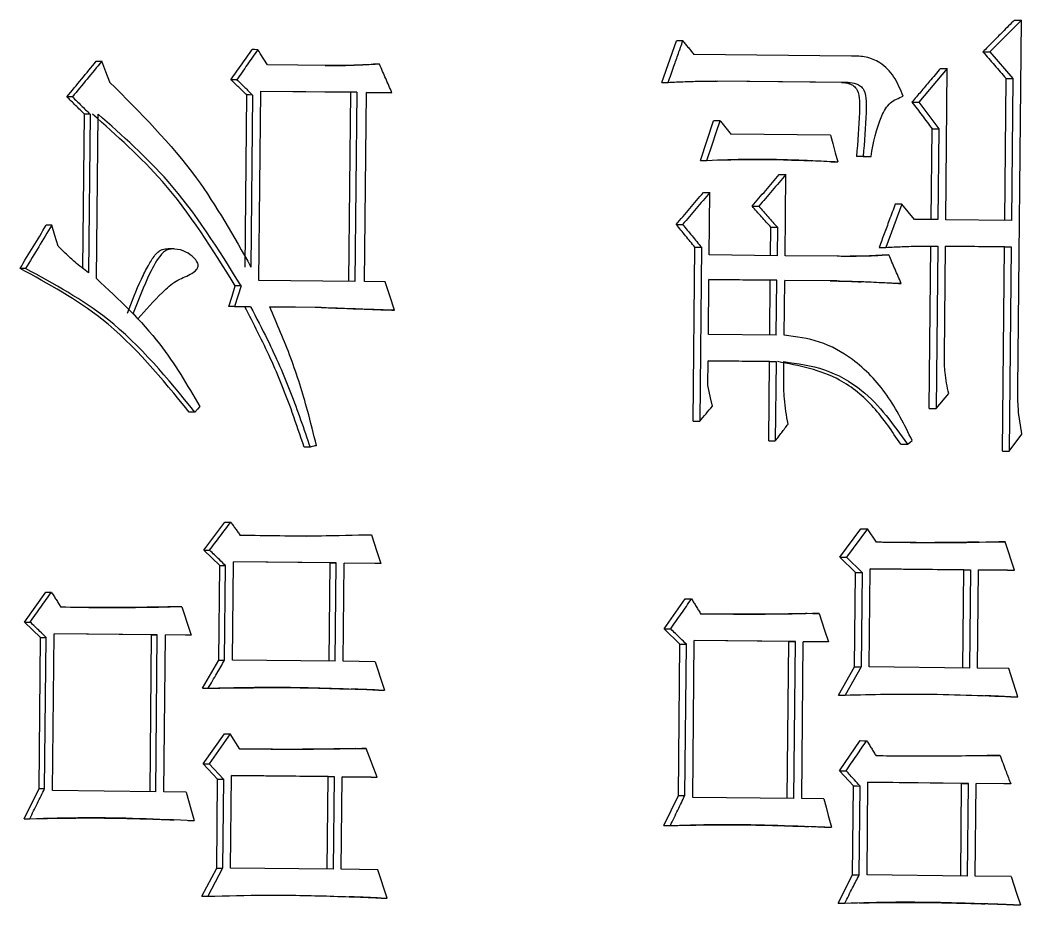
# Model space of a CAD drawing. Header units: millimetres. Extents: x 2454 to 4226, y 715 to 1968.
# Drawn here: x 3229.68 to 3234.84, y 890.5 to 895.06 of the extents above; entities that cross this region are included whole.
import ezdxf

# ---------------------------------------------------------------- set-up
doc = ezdxf.new("R2010")
doc.units = ezdxf.units.MM

msp = doc.modelspace()

# ---------------------------------------------------------------- linework, layer by layer
at = {"color": 7, "linetype": 'Continuous', "lineweight": 25}
for p, q in [((3234.8353, 895.0579), (3234.6727, 894.8942)), ((3234.8165, 893.1596), (3234.8353, 895.0579)), ((3232.9851, 894.7369), (3233.0604, 894.9503)), ((3233.9616, 894.8726), (3233.1497, 894.8814)), ((3234.6727, 894.8942), (3234.7921, 894.7566)), ((3231.2687, 894.8236), (3230.9554, 894.827)), ((3231.5322, 894.8306), (3231.5013, 894.8307)), ((3234.4541, 894.8089), (3234.307, 894.6352)), ((3234.4464, 894.0301), (3234.4541, 894.8089)), ((3233.9099, 894.7367), (3233.2597, 894.7437)), ((3233.9441, 894.7365), (3233.2704, 894.7438)), ((3233.9099, 894.7367), (3233.9441, 894.7365)), ((3234.7495, 894.0266), (3234.7567, 894.7567)), ((3234.7921, 894.7566), (3234.7849, 894.0264)), ((3230.8409, 893.7862), (3230.8496, 894.6721)), ((3230.8796, 894.672), (3230.8708, 893.7861)), ((3230.9114, 893.7175), (3230.921, 894.6911)), ((3230.921, 894.6911), (3231.4155, 894.6858)), ((3231.3849, 894.6859), (3230.921, 894.6908)), ((3231.3752, 893.7124), (3231.3849, 894.6859)), ((3231.4155, 894.6858), (3231.4059, 893.7123)), ((3231.4553, 893.7117), (3231.4649, 894.6852)), ((3231.4649, 894.6852), (3231.5965, 894.6838)), ((3231.5656, 894.684), (3231.4649, 894.685)), ((3234.307, 894.6352), (3234.4107, 894.4978)), ((3230.0061, 893.7791), (3230.0139, 894.5739)), ((3230.0427, 894.5738), (3230.0346, 893.7561)), ((3230.0758, 893.7264), (3230.0842, 894.5733)), ((3233.1844, 894.3356), (3233.2514, 894.5393)), ((3233.8523, 894.4649), (3233.3409, 894.4704)), ((3234.3712, 894.0309), (3234.3758, 894.498)), ((3234.4107, 894.4978), (3234.406, 894.0305)), ((3234.0213, 894.356), (3233.987, 894.3561)), ((3234.0274, 894.3557), (3233.987, 894.3561)), ((3234.0213, 894.356), (3234.0617, 894.3555)), ((3234.0274, 894.3557), (3234.0617, 894.3555)), ((3233.1844, 894.3356), (3233.2176, 894.3354)), ((3233.8573, 894.3283), (3233.7534, 894.3334)), ((3233.8573, 894.3283), (3233.8914, 894.3282)), ((3233.6191, 893.8443), (3233.6232, 894.2629)), ((3233.199, 894.1699), (3233.2322, 894.1698)), ((3233.229, 893.8485), (3233.2322, 894.1698)), ((3234.221, 894.1104), (3234.138, 893.8874)), ((3234.2849, 894.0318), (3234.221, 894.1104)), ((3234.406, 894.0305), (3234.2849, 894.0318)), ((3234.7849, 894.0264), (3234.4464, 894.0301)), ((3233.5448, 893.8449), (3233.5462, 893.9909)), ((3233.5799, 893.9908), (3233.5785, 893.8447)), ((3234.3615, 893.0572), (3234.3698, 893.8944)), ((3234.4047, 893.8942), (3234.3964, 893.057)), ((3234.4394, 893.3292), (3234.445, 893.8938)), ((3234.445, 893.8938), (3234.7835, 893.8901)), ((3234.7482, 893.8903), (3234.445, 893.8936)), ((3230.475, 893.8792), (3230.4452, 893.8793)), ((3233.1467, 892.9924), (3233.1556, 893.888)), ((3233.1887, 893.8879), (3233.1799, 892.9922)), ((3233.5785, 893.8447), (3233.229, 893.8485)), ((3233.8866, 893.8414), (3233.6191, 893.8443)), ((3234.7377, 892.8389), (3234.7482, 893.8903)), ((3234.7482, 893.8903), (3234.7835, 893.8901)), ((3234.7835, 893.8901), (3234.7731, 892.8387)), ((3229.711, 893.7789), (3229.6827, 893.779)), ((3230.8203, 893.6892), (3230.7904, 893.6893)), ((3231.4059, 893.7123), (3230.9114, 893.7175)), ((3231.5622, 893.7106), (3231.4553, 893.7117)), ((3233.225, 893.4396), (3233.2278, 893.7219)), ((3233.2278, 893.7219), (3233.5772, 893.7182)), ((3233.5435, 893.7183), (3233.2278, 893.7217)), ((3233.5407, 893.436), (3233.5435, 893.7183)), ((3233.5772, 893.7182), (3233.5435, 893.7183)), ((3233.5744, 893.4359), (3233.5772, 893.7182)), ((3233.615, 893.4354), (3233.6178, 893.7177)), ((3233.8854, 893.7149), (3233.6178, 893.7177)), ((3233.8512, 893.715), (3233.6178, 893.7175)), ((3233.8512, 893.715), (3233.8854, 893.7149)), ((3233.896, 893.7138), (3233.8512, 893.715)), ((3230.7862, 893.5826), (3230.7564, 893.5827)), ((3230.8388, 893.5818), (3230.7564, 893.5827)), ((3230.7862, 893.5826), (3230.8688, 893.5817)), ((3231.2316, 893.5778), (3230.9678, 893.5806)), ((3231.2012, 893.5779), (3230.9679, 893.5804)), ((3231.2316, 893.5778), (3231.2012, 893.5779)), ((3233.5744, 893.4359), (3233.225, 893.4396)), ((3233.2224, 893.1768), (3233.2236, 893.3033)), ((3233.2236, 893.3033), (3233.5731, 893.2996)), ((3233.5394, 893.2997), (3233.2236, 893.3031)), ((3233.5353, 892.8908), (3233.5394, 893.2997)), ((3233.5394, 893.2997), (3233.5731, 893.2996)), ((3233.5731, 893.2996), (3233.569, 892.8907)), ((3233.6128, 893.2115), (3233.6137, 893.2991)), ((3234.3964, 893.057), (3234.4617, 893.1342)), ((3230.5824, 893.0395), (3230.5529, 893.0396)), ((3234.3615, 893.0572), (3234.3964, 893.057)), ((3233.1467, 892.9924), (3233.1799, 892.9922)), ((3234.7731, 892.8387), (3234.8384, 892.9257)), ((3233.5353, 892.8908), (3233.569, 892.8907)), ((3234.2145, 892.8738), (3234.2492, 892.8736)), ((3234.7377, 892.8389), (3234.7731, 892.8387)), ((3230.6284, 892.3281), (3230.7371, 892.473)), ((3231.159, 892.4013), (3231.4609, 892.4068)), ((3231.4609, 892.4068), (3231.4917, 892.4067)), ((3233.9019, 892.293), (3234.0084, 892.4379)), ((3234.0427, 892.4377), (3233.9361, 892.2928)), ((3234.0906, 892.3691), (3234.0427, 892.4377)), ((3234.591, 892.3693), (3234.717, 892.3718)), ((3234.7992, 892.2251), (3234.7524, 892.3716)), ((3230.7102, 892.2493), (3230.6284, 892.3281)), ((3230.7054, 891.7626), (3230.7102, 892.2493)), ((3230.7351, 891.7625), (3230.7399, 892.2492)), ((3230.7764, 891.762), (3230.7814, 892.2683)), ((3231.3092, 892.2626), (3230.7814, 892.2683)), ((3231.2786, 892.2627), (3230.7814, 892.268)), ((3231.2736, 891.7565), (3231.2786, 892.2627)), ((3231.2786, 892.2627), (3231.3092, 892.2626)), ((3231.3042, 891.7564), (3231.3092, 892.2626)), ((3231.3454, 891.756), (3231.3504, 892.2622)), ((3231.5396, 892.2602), (3231.3504, 892.2622)), ((3231.5087, 892.2603), (3231.3504, 892.262)), ((3231.5396, 892.2602), (3231.5087, 892.2603)), ((3233.9819, 892.2142), (3233.9019, 892.293)), ((3233.9361, 892.2928), (3234.0162, 892.2141)), ((3233.9771, 891.7275), (3233.9819, 892.2142)), ((3234.0162, 892.2141), (3234.0114, 891.7273)), ((3234.0519, 891.7269), (3234.0569, 892.2331)), ((3234.0569, 892.2331), (3234.5737, 892.2275)), ((3234.5386, 892.2277), (3234.0569, 892.2329)), ((3234.5336, 891.7215), (3234.5386, 892.2277)), ((3234.5386, 892.2277), (3234.5737, 892.2275)), ((3234.5737, 892.2275), (3234.5687, 891.7213)), ((3234.609, 891.7209), (3234.614, 892.2271)), ((3234.614, 892.2271), (3234.7992, 892.2251)), ((3234.7638, 892.2253), (3234.614, 892.2269)), ((3234.7638, 892.2253), (3234.7992, 892.2251)), ((3229.7062, 891.9582), (3229.8155, 892.1128)), ((3230.4852, 892.0375), (3230.5146, 892.0374)), ((3232.9979, 891.923), (3233.1051, 892.0776)), ((3233.7614, 892.0024), (3233.7955, 892.0023)), ((3229.7883, 891.8794), (3229.7062, 891.9582)), ((3229.8505, 891.0904), (3229.8585, 891.8984)), ((3230.3891, 891.8927), (3229.8585, 891.8984)), ((3230.3598, 891.8928), (3229.8585, 891.8982)), ((3230.3518, 891.0848), (3230.3598, 891.8928)), ((3230.3598, 891.8928), (3230.3891, 891.8927)), ((3230.3811, 891.0847), (3230.3891, 891.8927)), ((3230.4224, 891.0843), (3230.4304, 891.8923)), ((3230.5628, 891.8909), (3230.4304, 891.8923)), ((3230.5333, 891.891), (3230.4304, 891.8921)), ((3230.5628, 891.8909), (3230.5333, 891.891)), ((3233.0784, 891.8443), (3232.9979, 891.923)), ((3229.7806, 891.1006), (3229.7883, 891.8794)), ((3229.8091, 891.1005), (3229.8168, 891.8793)), ((3233.0707, 891.0655), (3233.0784, 891.8443)), ((3233.1038, 891.0653), (3233.1115, 891.8441)), ((3233.1444, 891.0551), (3233.1524, 891.8632)), ((3233.6724, 891.8576), (3233.1524, 891.8632)), ((3233.6386, 891.8577), (3233.1524, 891.8629)), ((3233.6305, 891.0497), (3233.6386, 891.8577)), ((3233.6386, 891.8577), (3233.6724, 891.8576)), ((3233.6644, 891.0495), (3233.6724, 891.8576)), ((3233.7049, 891.0491), (3233.713, 891.8571)), ((3233.8085, 891.8559), (3233.7129, 891.8569)), ((3233.8426, 891.8557), (3233.713, 891.8571)), ((3233.8426, 891.8557), (3233.8085, 891.8559)), ((3230.6214, 891.6174), (3230.7054, 891.7626)), ((3230.7054, 891.7626), (3230.7351, 891.7625)), ((3231.3042, 891.7564), (3230.7764, 891.762)), ((3231.5099, 891.7542), (3231.3454, 891.756)), ((3233.8948, 891.5823), (3233.9771, 891.7275)), ((3234.0114, 891.7273), (3233.929, 891.5822)), ((3233.9771, 891.7275), (3234.0114, 891.7273)), ((3234.5687, 891.7213), (3234.0519, 891.7269)), ((3234.7701, 891.7191), (3234.609, 891.7209)), ((3234.8169, 891.5726), (3234.7701, 891.7191)), ((3231.5269, 891.6078), (3231.5578, 891.6076)), ((3234.7815, 891.5727), (3234.8169, 891.5726)), ((3230.6258, 891.2279), (3230.7346, 891.3826)), ((3230.7644, 891.3824), (3230.6555, 891.2278)), ((3230.8132, 891.304), (3230.7644, 891.3824)), ((3233.899, 891.1928), (3234.0057, 891.3475)), ((3231.3959, 891.3064), (3231.4336, 891.3069)), ((3231.5205, 891.1602), (3231.4644, 891.3068)), ((3234.4855, 891.2686), (3234.6901, 891.2719)), ((3234.6901, 891.2719), (3234.7254, 891.2717)), ((3230.6993, 891.1493), (3230.6258, 891.2279)), ((3230.6555, 891.2278), (3230.729, 891.1492)), ((3230.7658, 890.6912), (3230.7705, 891.1682)), ((3230.7705, 891.1682), (3231.2983, 891.1626)), ((3231.2678, 891.1627), (3230.7705, 891.168)), ((3231.263, 890.6857), (3231.2678, 891.1627)), ((3231.2678, 891.1627), (3231.2983, 891.1626)), ((3231.2983, 891.1626), (3231.2936, 890.6855)), ((3231.3348, 890.6851), (3231.3395, 891.1621)), ((3231.3395, 891.1621), (3231.5205, 891.1602)), ((3231.4896, 891.1603), (3231.3395, 891.1619)), ((3231.4896, 891.1603), (3231.5205, 891.1602)), ((3233.971, 891.1142), (3233.899, 891.1928)), ((3230.6947, 890.6917), (3230.6993, 891.1493)), ((3230.729, 891.1492), (3230.7245, 890.6916)), ((3233.9665, 890.6566), (3233.971, 891.1142)), ((3234.0008, 890.6565), (3234.0053, 891.114)), ((3234.0413, 890.656), (3234.046, 891.1331)), ((3234.5628, 891.1275), (3234.046, 891.1331)), ((3234.5277, 891.1276), (3234.046, 891.1328)), ((3234.523, 890.6506), (3234.5277, 891.1276)), ((3234.5277, 891.1276), (3234.5628, 891.1275)), ((3234.5581, 890.6504), (3234.5628, 891.1275)), ((3234.5984, 890.65), (3234.6031, 891.127)), ((3234.7803, 891.1251), (3234.6031, 891.127)), ((3234.7449, 891.1253), (3234.6031, 891.1268)), ((3234.7803, 891.1251), (3234.7449, 891.1253)), ((3229.7044, 890.9457), (3229.7806, 891.1006)), ((3229.7806, 891.1006), (3229.8091, 891.1005)), ((3230.3811, 891.0847), (3229.8505, 891.0904)), ((3230.5383, 891.083), (3230.4224, 891.0843)), ((3232.996, 890.9105), (3233.0707, 891.0655)), ((3233.0707, 891.0655), (3233.1038, 891.0653)), ((3233.6644, 891.0495), (3233.1444, 891.0551)), ((3233.8184, 891.0479), (3233.7049, 891.0491)), ((3230.5486, 890.9367), (3230.5782, 890.9366)), ((3233.8234, 890.9016), (3233.7369, 890.905)), ((3233.8234, 890.9016), (3233.8575, 890.9014)), ((3230.619, 890.5465), (3230.6947, 890.6917)), ((3230.7245, 890.6916), (3230.6487, 890.5464)), ((3230.6947, 890.6917), (3230.7245, 890.6916)), ((3231.2936, 890.6855), (3230.7658, 890.6912)), ((3231.524, 890.6831), (3231.3348, 890.6851)), ((3231.5719, 890.5365), (3231.524, 890.6831)), ((3233.8923, 890.5114), (3233.9665, 890.6566)), ((3233.9665, 890.6566), (3234.0008, 890.6565)), ((3234.5581, 890.6504), (3234.0413, 890.656)), ((3234.7836, 890.648), (3234.5984, 890.65)), ((3231.5409, 890.5366), (3231.5719, 890.5365)), ((3234.795, 890.5016), (3234.8304, 890.5015))]:
    msp.add_line(p, q, dxfattribs=at)
at = {"color": 7, "linetype": 'Continuous', "lineweight": 25, "flags": 128}
for points in [[(3234.7999, 895.0581), (3234.8197, 895.058), (3234.8353, 895.0579)], [(3233.0934, 894.9501), (3233.0749, 894.9502), (3233.0604, 894.9503)], [(3230.9066, 894.9054), (3230.8899, 894.9055), (3230.8767, 894.9055)], [(3234.6375, 894.8943), (3234.6572, 894.8942), (3234.6727, 894.8942)], [(3230.0746, 894.8459), (3230.0908, 894.8458), (3230.1035, 894.8458)], [(3230.1439, 894.7383), (3230.1237, 894.792), (3230.1035, 894.8458)], [(3234.4192, 894.8091), (3234.4387, 894.809), (3234.4541, 894.8089)], [(3230.7978, 894.7508), (3230.7811, 894.7508), (3230.7679, 894.7509)], [(3232.9851, 894.7369), (3233.0035, 894.7368), (3233.018, 894.7368)], [(3234.7567, 894.7567), (3234.7765, 894.7566), (3234.7921, 894.7566)], [(3230.8796, 894.672), (3230.8628, 894.6721), (3230.8496, 894.6721)], [(3231.4155, 894.6858), (3231.3984, 894.6858), (3231.3849, 894.6859)], [(3231.5965, 894.6838), (3231.5792, 894.6839), (3231.5656, 894.684)], [(3229.9523, 894.6624), (3229.9363, 894.6625), (3229.9237, 894.6625)], [(3234.2723, 894.6354), (3234.2918, 894.6353), (3234.307, 894.6352)], [(3230.0427, 894.5738), (3230.0266, 894.5739), (3230.0139, 894.5739)], [(3233.2176, 894.3354), (3233.2455, 894.4203), (3233.2651, 894.4797), (3233.2847, 894.5392)], [(3233.2847, 894.5392), (3233.266, 894.5392), (3233.2514, 894.5393)], [(3233.8523, 894.4649), (3233.8646, 894.4219), (3233.878, 894.375), (3233.8914, 894.3282)], [(3234.3758, 894.498), (3234.3953, 894.4979), (3234.4107, 894.4978)], [(3233.5895, 894.2631), (3233.6084, 894.263), (3233.6232, 894.2629)], [(3233.45, 894.099), (3233.4688, 894.099), (3233.4835, 894.0989)], [(3234.221, 894.1104), (3234.2017, 894.1105), (3234.1865, 894.1106)], [(3229.8461, 894.0015), (3229.8302, 894.0015), (3229.8176, 894.0016)], [(3229.8783, 893.8941), (3229.8622, 893.9478), (3229.8461, 894.0015)], [(3233.0592, 894.0059), (3233.0777, 894.0058), (3233.0922, 894.0057)], [(3233.5462, 893.9909), (3233.5651, 893.9908), (3233.5799, 893.9908)], [(3233.1556, 893.888), (3233.1741, 893.8879), (3233.1887, 893.8879)], [(3234.1035, 893.8875), (3234.1228, 893.8875), (3234.138, 893.8874)], [(3234.1193, 893.8484), (3234.1386, 893.8483), (3234.1538, 893.8483)], [(3230.7564, 893.5827), (3230.7734, 893.6361), (3230.7904, 893.6893)], [(3230.8203, 893.6892), (3230.8032, 893.6359), (3230.7862, 893.5826)], [(3231.6101, 893.564), (3231.5861, 893.6373), (3231.5622, 893.7106)], [(3234.217, 893.7015), (3234.1976, 893.7016), (3234.1824, 893.7017)], [(3230.2893, 893.5197), (3230.283, 893.5272), (3230.2738, 893.5382), (3230.2647, 893.5492)], [(3230.8688, 893.5817), (3230.852, 893.5818), (3230.8388, 893.5818)], [(3231.6101, 893.564), (3231.5927, 893.5641), (3231.5791, 893.5642)], [(3233.2457, 893.0694), (3233.2362, 893.1132), (3233.2293, 893.145), (3233.2224, 893.1768)], [(3230.6075, 893.0684), (3230.595, 893.054), (3230.5824, 893.0395)], [(3234.2492, 892.8736), (3234.2614, 892.8832), (3234.2736, 892.8928)], [(3231.1751, 892.858), (3231.1581, 892.858), (3231.1447, 892.8581)], [(3230.7371, 892.473), (3230.7538, 892.4729), (3230.7669, 892.4729)], [(3231.4917, 892.4067), (3231.5056, 892.3642), (3231.5195, 892.3217), (3231.5396, 892.2602)], [(3234.0084, 892.4379), (3234.0276, 892.4378), (3234.0427, 892.4377)], [(3234.717, 892.3718), (3234.7368, 892.3717), (3234.7524, 892.3716)], [(3230.6284, 892.3281), (3230.645, 892.328), (3230.6581, 892.328)], [(3230.7102, 892.2493), (3230.7268, 892.2493), (3230.7399, 892.2492)], [(3233.9019, 892.293), (3233.921, 892.2929), (3233.9361, 892.2928)], [(3233.9819, 892.2142), (3234.0011, 892.2142), (3234.0162, 892.2141)], [(3229.8155, 892.1128), (3229.8315, 892.1128), (3229.844, 892.1127)], [(3230.5146, 892.0374), (3230.5286, 891.9949), (3230.5426, 891.9524), (3230.5628, 891.8909)], [(3233.1051, 892.0776), (3233.1237, 892.0776), (3233.1382, 892.0775)], [(3233.7955, 892.0023), (3233.8091, 891.9598), (3233.8228, 891.9173), (3233.8426, 891.8557)], [(3229.7062, 891.9582), (3229.7221, 891.9581), (3229.7345, 891.9581)], [(3232.9979, 891.923), (3233.0163, 891.9229), (3233.0308, 891.9229)], [(3229.7883, 891.8794), (3229.8043, 891.8794), (3229.8168, 891.8793)], [(3233.0784, 891.8443), (3233.0969, 891.8442), (3233.1115, 891.8441)], [(3231.5099, 891.7542), (3231.5238, 891.7117), (3231.5377, 891.6692), (3231.5578, 891.6076)], [(3230.6214, 891.6174), (3230.638, 891.6174), (3230.651, 891.6173)], [(3233.8948, 891.5823), (3233.914, 891.5822), (3233.929, 891.5822)], [(3230.7346, 891.3826), (3230.7513, 891.3825), (3230.7644, 891.3824)], [(3234.0057, 891.3475), (3234.0249, 891.3474), (3234.04, 891.3473)], [(3231.4336, 891.3069), (3231.4508, 891.3069), (3231.4644, 891.3068)], [(3230.6258, 891.2279), (3230.6424, 891.2279), (3230.6555, 891.2278)], [(3233.899, 891.1928), (3233.9182, 891.1928), (3233.9333, 891.1927)], [(3230.6993, 891.1493), (3230.7159, 891.1492), (3230.729, 891.1492)], [(3233.971, 891.1142), (3233.9902, 891.1141), (3234.0053, 891.114)], [(3230.5383, 891.083), (3230.55, 891.0398), (3230.5618, 890.9966), (3230.5782, 890.9366)], [(3233.8184, 891.0479), (3233.83, 891.0047), (3233.8415, 890.9614), (3233.8575, 890.9014)], [(3229.7044, 890.9457), (3229.7203, 890.9456), (3229.7328, 890.9456)], [(3232.996, 890.9105), (3233.0144, 890.9104), (3233.029, 890.9103)], [(3234.7836, 890.648), (3234.7972, 890.6055), (3234.8108, 890.563), (3234.8304, 890.5015)], [(3230.619, 890.5465), (3230.6356, 890.5464), (3230.6487, 890.5464)], [(3233.8923, 890.5114), (3233.9115, 890.5113), (3233.9265, 890.5112)]]:
    msp.add_lwpolyline(points, dxfattribs=at)
at = {"color": 7, "linetype": 'Continuous', "lineweight": 25}
for points, knots in [([(3234.7999, 895.0581), (3234.7797, 895.0377), (3234.7425, 895.0002), (3234.6883, 894.9456), (3234.6544, 894.9114), (3234.6375, 894.8943)], [0, 0, 0, 0, 0.373825, 0.686912, 1, 1, 1, 1]), ([(3233.018, 894.7368), (3233.0279, 894.7648), (3233.0454, 894.8144), (3233.0706, 894.8855), (3233.0858, 894.9286), (3233.0934, 894.9501)], [0, 0, 0, 0, 0.394364, 0.697182, 1, 1, 1, 1]), ([(3233.0934, 894.9501), (3233.0981, 894.9444), (3233.1075, 894.9329), (3233.1216, 894.9158), (3233.1356, 894.8986), (3233.145, 894.8871), (3233.1497, 894.8814)], [0, 0, 0, 0, 0.25, 0.5, 0.75, 1, 1, 1, 1]), ([(3230.7679, 894.7509), (3230.7861, 894.7767), (3230.8223, 894.8282), (3230.8586, 894.8797), (3230.8767, 894.9055)], [0, 0, 0, 0, 0.4999996, 1, 1, 1, 1]), ([(3230.9066, 894.9054), (3230.8885, 894.8796), (3230.8522, 894.8281), (3230.8159, 894.7766), (3230.7978, 894.7508)], [0, 0, 0, 0, 0.5, 1, 1, 1, 1]), ([(3230.9554, 894.827), (3230.9473, 894.8401), (3230.931, 894.8662), (3230.9148, 894.8923), (3230.9066, 894.9054)], [0, 0, 0, 0, 0.5, 1, 1, 1, 1]), ([(3234.2265, 894.6653), (3234.213, 894.6998), (3234.1865, 894.7675), (3234.1166, 894.8384), (3234.0372, 894.8712), (3233.9867, 894.8722), (3233.9616, 894.8726)], [0, 0, 0, 0, 0.2923066, 0.5734249, 0.787765, 1, 1, 1, 1]), ([(3234.6375, 894.8943), (3234.6573, 894.8714), (3234.6971, 894.8255), (3234.7369, 894.7797), (3234.7567, 894.7567)], [0, 0, 0, 0, 0.4999996, 1, 1, 1, 1]), ([(3229.9237, 894.6625), (3229.9488, 894.6931), (3229.9992, 894.7542), (3230.0495, 894.8153), (3230.0746, 894.8459)], [0, 0, 0, 0, 0.5, 1, 1, 1, 1]), ([(3230.1035, 894.8458), (3230.0783, 894.8152), (3230.0279, 894.7541), (3229.9775, 894.693), (3229.9523, 894.6624)], [0, 0, 0, 0, 0.5, 1, 1, 1, 1]), ([(3231.2526, 894.8238), (3231.2763, 894.8238), (3231.3296, 894.8237), (3231.4126, 894.8263), (3231.4717, 894.8292), (3231.5013, 894.8307)], [0, 0, 0, 0, 0.285532, 0.642702, 1, 1, 1, 1]), ([(3231.5322, 894.8306), (3231.5037, 894.8292), (3231.4457, 894.8263), (3231.3578, 894.8235), (3231.2984, 894.8236), (3231.2687, 894.8236)], [0, 0, 0, 0, 0.324082, 0.66195, 1, 1, 1, 1]), ([(3231.5965, 894.6838), (3231.5858, 894.7083), (3231.5643, 894.7572), (3231.5429, 894.8061), (3231.5322, 894.8306)], [0, 0, 0, 0, 0.499999, 1, 1, 1, 1]), ([(3234.4192, 894.8091), (3234.4005, 894.7869), (3234.3667, 894.7469), (3234.3177, 894.689), (3234.2875, 894.6533), (3234.2723, 894.6354)], [0, 0, 0, 0, 0.382127, 0.691063, 1, 1, 1, 1]), ([(3230.1438, 894.7382), (3230.3011, 894.581), (3230.5845, 894.2977), (3230.7825, 893.9436), (3230.8707, 893.7861)], [0, 0, 0, 0, 0.55506, 1, 1, 1, 1]), ([(3230.8496, 894.6721), (3230.836, 894.6853), (3230.8088, 894.7115), (3230.7816, 894.7378), (3230.7679, 894.7509)], [0, 0, 0, 0, 0.5, 1, 1, 1, 1]), ([(3230.7978, 894.7508), (3230.8114, 894.7377), (3230.8387, 894.7114), (3230.8659, 894.6851), (3230.8796, 894.672)], [0, 0, 0, 0, 0.499998, 1, 1, 1, 1]), ([(3233.018, 894.7368), (3233.047, 894.7383), (3233.1035, 894.7413), (3233.1877, 894.7433), (3233.2428, 894.7436), (3233.2704, 894.7438)], [0, 0, 0, 0, 0.344583, 0.672243, 1, 1, 1, 1]), ([(3233.9099, 894.7367), (3233.9237, 894.7357), (3233.9459, 894.7342), (3233.974, 894.7194), (3233.9979, 894.6906), (3234.0039, 894.6404), (3234.0002, 894.527), (3233.9928, 894.4318), (3233.987, 894.3561)], [0, 0, 0, 0, 0.100482, 0.161247, 0.224254, 0.354672, 0.487562, 1, 1, 1, 1]), ([(3233.9441, 894.7365), (3233.9579, 894.7356), (3233.9801, 894.7341), (3234.0083, 894.7192), (3234.0322, 894.6904), (3234.0382, 894.6402), (3234.0345, 894.5268), (3234.0271, 894.4316), (3234.0213, 894.356)], [0, 0, 0, 0, 0.100594, 0.16141, 0.224441, 0.354836, 0.487692, 1, 1, 1, 1]), ([(3234.0617, 894.3555), (3234.0744, 894.4265), (3234.092, 894.5245), (3234.1555, 894.6373), (3234.2033, 894.6562), (3234.2265, 894.6653)], [0, 0, 0, 0, 0.574102, 0.793058, 1, 1, 1, 1]), ([(3230.0139, 894.5739), (3229.9989, 894.5887), (3229.9688, 894.6182), (3229.9387, 894.6478), (3229.9237, 894.6625)], [0, 0, 0, 0, 0.5, 1, 1, 1, 1]), ([(3229.9523, 894.6624), (3229.9674, 894.6477), (3229.9975, 894.6181), (3230.0276, 894.5886), (3230.0427, 894.5738)], [0, 0, 0, 0, 0.4999985, 1, 1, 1, 1]), ([(3234.2723, 894.6354), (3234.2811, 894.6238), (3234.2986, 894.6005), (3234.3331, 894.5547), (3234.3588, 894.5205), (3234.3758, 894.498)], [0, 0, 0, 0, 0.253576, 0.507152, 1, 1, 1, 1]), ([(3230.7904, 893.6893), (3230.674, 893.8769), (3230.4681, 894.2085), (3230.1804, 894.4629), (3230.0554, 894.5734)], [0, 0, 0, 0, 0.565374, 1, 1, 1, 1]), ([(3230.8203, 893.6892), (3230.7037, 893.8768), (3230.4974, 894.2085), (3230.2094, 894.4628), (3230.0842, 894.5733)], [0, 0, 0, 0, 0.565308, 1, 1, 1, 1]), ([(3233.2847, 894.5392), (3233.2894, 894.5334), (3233.2987, 894.522), (3233.3128, 894.5048), (3233.3269, 894.4876), (3233.3362, 894.4761), (3233.3409, 894.4704)], [0, 0, 0, 0, 0.25, 0.5, 0.75, 1, 1, 1, 1]), ([(3233.2176, 894.3354), (3233.2888, 894.3384), (3233.4369, 894.3447), (3233.6232, 894.3405), (3233.7765, 894.3339), (3233.8531, 894.3301), (3233.8914, 894.3282)], [0, 0, 0, 0, 0.3165702, 0.6581113, 0.8290499, 1, 1, 1, 1]), ([(3233.2736, 894.3374), (3233.2736, 894.3374), (3233.2736, 894.3374), (3233.2737, 894.3374), (3233.2746, 894.3374), (3233.2783, 894.3375), (3233.3523, 894.3391), (3233.4721, 894.3412), (3233.6173, 894.339), (3233.7014, 894.3355), (3233.7578, 894.3332)], [0, 0, 0, 0, 0.000418, 0.001567, 0.004039, 0.01062, 0.031317, 0.4873, 0.65615, 1, 1, 1, 1]), ([(3233.45, 894.099), (3233.4732, 894.1264), (3233.5197, 894.1811), (3233.5662, 894.2357), (3233.5895, 894.2631)], [0, 0, 0, 0, 0.5, 1, 1, 1, 1]), ([(3233.6232, 894.2629), (3233.5999, 894.2356), (3233.5534, 894.1809), (3233.5068, 894.1262), (3233.4835, 894.0989)], [0, 0, 0, 0, 0.5, 1, 1, 1, 1]), ([(3233.0592, 894.0059), (3233.0825, 894.0332), (3233.1291, 894.0879), (3233.1757, 894.1426), (3233.199, 894.1699)], [0, 0, 0, 0, 0.5, 1, 1, 1, 1]), ([(3233.2322, 894.1698), (3233.2089, 894.1424), (3233.1622, 894.0878), (3233.1155, 894.0331), (3233.0922, 894.0057)], [0, 0, 0, 0, 0.5, 1, 1, 1, 1]), ([(3233.5462, 893.9909), (3233.5302, 894.0089), (3233.4981, 894.045), (3233.466, 894.081), (3233.45, 894.099)], [0, 0, 0, 0, 0.500001, 1, 1, 1, 1]), ([(3233.4835, 894.0989), (3233.4996, 894.0809), (3233.5317, 894.0448), (3233.5639, 894.0088), (3233.5799, 893.9908)], [0, 0, 0, 0, 0.500001, 1, 1, 1, 1]), ([(3234.1865, 894.1106), (3234.1761, 894.0827), (3234.1571, 894.0316), (3234.1295, 893.9573), (3234.1122, 893.9108), (3234.1035, 893.8875)], [0, 0, 0, 0, 0.374408, 0.687204, 1, 1, 1, 1]), ([(3229.6827, 893.7791), (3229.7052, 893.8162), (3229.7502, 893.8903), (3229.7952, 893.9645), (3229.8176, 894.0016)], [0, 0, 0, 0, 0.5, 1, 1, 1, 1]), ([(3229.8461, 894.0015), (3229.8236, 893.9644), (3229.7786, 893.8902), (3229.7336, 893.8161), (3229.711, 893.779)], [0, 0, 0, 0, 0.5, 1, 1, 1, 1]), ([(3233.1556, 893.888), (3233.1395, 893.9077), (3233.1074, 893.947), (3233.0752, 893.9862), (3233.0592, 894.0059)], [0, 0, 0, 0, 0.500001, 1, 1, 1, 1]), ([(3233.0922, 894.0057), (3233.1083, 893.9861), (3233.1405, 893.9468), (3233.1726, 893.9075), (3233.1887, 893.8879)], [0, 0, 0, 0, 0.500001, 1, 1, 1, 1]), ([(3230.0346, 893.7561), (3230.0114, 893.7744), (3229.9725, 893.805), (3229.9206, 893.8514), (3229.8924, 893.8798), (3229.8783, 893.8941)], [0, 0, 0, 0, 0.426396, 0.712837, 1, 1, 1, 1]), ([(3234.138, 893.8874), (3234.1661, 893.8889), (3234.2246, 893.892), (3234.3135, 893.8939), (3234.3743, 893.8941), (3234.4047, 893.8942)], [0, 0, 0, 0, 0.316167, 0.658025, 1, 1, 1, 1]), ([(3230.2355, 893.5493), (3230.2578, 893.6082), (3230.2896, 893.692), (3230.3399, 893.7899), (3230.3689, 893.8385), (3230.3939, 893.8669), (3230.417, 893.8782), (3230.4347, 893.8813), (3230.4445, 893.8791), (3230.4453, 893.8789)], [0, 0, 0, 0, 0.456144, 0.6490983, 0.8016019, 0.8696152, 0.9236808, 0.993687, 1, 1, 1, 1]), ([(3230.2893, 893.5196), (3230.3302, 893.5659), (3230.3915, 893.6352), (3230.4809, 893.7172), (3230.547, 893.7406), (3230.585, 893.7643), (3230.5967, 893.781), (3230.5997, 893.7903), (3230.5991, 893.8008), (3230.593, 893.8159), (3230.5735, 893.84), (3230.5352, 893.8681), (3230.4892, 893.8796), (3230.4528, 893.8796), (3230.4287, 893.8709), (3230.3897, 893.832), (3230.3329, 893.723), (3230.2917, 893.6182), (3230.2646, 893.5492)], [0, 0, 0, 0, 0.187169, 0.280631, 0.362621, 0.403777, 0.414592, 0.42333, 0.432103, 0.445018, 0.470917, 0.524527, 0.58767, 0.615114, 0.637277, 0.664978, 0.779443, 1, 1, 1, 1]), ([(3234.1538, 893.8483), (3234.1235, 893.8462), (3234.064, 893.8422), (3233.9748, 893.8409), (3233.916, 893.8412), (3233.8866, 893.8414)], [0, 0, 0, 0, 0.340346, 0.67008, 1, 1, 1, 1]), ([(3233.9984, 893.8428), (3233.9923, 893.8425), (3233.9791, 893.842), (3233.9571, 893.8415), (3233.9453, 893.8412)], [0, 0, 0, 0, 0.462403, 1, 1, 1, 1]), ([(3233.9981, 893.8431), (3234.0091, 893.8434), (3234.0495, 893.8444), (3234.0899, 893.8467), (3234.1193, 893.8484)], [0, 0, 0, 0, 0.270938, 1, 1, 1, 1]), ([(3234.217, 893.7015), (3234.2065, 893.726), (3234.1854, 893.7749), (3234.1643, 893.8238), (3234.1538, 893.8483)], [0, 0, 0, 0, 0.500001, 1, 1, 1, 1]), ([(3230.5529, 893.0396), (3230.4129, 893.2116), (3230.1657, 893.5156), (3229.8289, 893.6993), (3229.6827, 893.779)], [0, 0, 0, 0, 0.5659963, 1, 1, 1, 1]), ([(3230.5824, 893.0395), (3230.4423, 893.2115), (3230.1946, 893.5156), (3229.8574, 893.6992), (3229.711, 893.7789)], [0, 0, 0, 0, 0.565913, 1, 1, 1, 1]), ([(3230.0758, 893.7264), (3230.191, 893.6195), (3230.3987, 893.4268), (3230.5432, 893.1788), (3230.6075, 893.0684)], [0, 0, 0, 0, 0.554947, 1, 1, 1, 1]), ([(3233.8854, 893.7149), (3233.9208, 893.7141), (3233.9938, 893.7125), (3234.1043, 893.7073), (3234.1794, 893.7035), (3234.217, 893.7015)], [0, 0, 0, 0, 0.319722, 0.659848, 1, 1, 1, 1]), ([(3233.8943, 893.714), (3233.9018, 893.7138), (3233.9186, 893.7134), (3233.9593, 893.7122), (3233.9892, 893.711), (3234.0112, 893.7101)], [0, 0, 0, 0, 0.173128, 0.390171, 1, 1, 1, 1]), ([(3234.1824, 893.7017), (3234.1475, 893.7035), (3234.0892, 893.7066), (3234.0308, 893.7091), (3234.0074, 893.7101)], [0, 0, 0, 0, 0.599527, 1, 1, 1, 1]), ([(3231.1447, 892.8581), (3231.1247, 892.9182), (3231.0733, 893.0728), (3230.9759, 893.3171), (3230.8846, 893.4934), (3230.8388, 893.5818)], [0, 0, 0, 0, 0.240782, 0.619198, 1, 1, 1, 1]), ([(3230.8688, 893.5817), (3230.8982, 893.5254), (3230.9735, 893.3818), (3231.0791, 893.1413), (3231.143, 892.9526), (3231.1751, 892.858)], [0, 0, 0, 0, 0.243138, 0.620388, 1, 1, 1, 1]), ([(3231.2081, 892.8673), (3231.1932, 892.9273), (3231.1554, 893.0793), (3231.0804, 893.3199), (3231.0054, 893.4935), (3230.9678, 893.5806)], [0, 0, 0, 0, 0.245382, 0.621267, 1, 1, 1, 1]), ([(3231.5791, 893.5642), (3231.5539, 893.5651), (3231.4784, 893.5678), (3231.3525, 893.5724), (3231.2516, 893.5761), (3231.2012, 893.5779)], [0, 0, 0, 0, 0.200091, 0.600044, 1, 1, 1, 1]), ([(3231.2316, 893.5778), (3231.2821, 893.576), (3231.3704, 893.5728), (3231.4966, 893.5682), (3231.5722, 893.5654), (3231.6101, 893.564)], [0, 0, 0, 0, 0.399626, 0.699812, 1, 1, 1, 1]), ([(3234.2736, 892.8928), (3234.2336, 892.9734), (3234.1547, 893.1322), (3233.988, 893.3078), (3233.8011, 893.4111), (3233.6767, 893.4273), (3233.615, 893.4354)], [0, 0, 0, 0, 0.290292, 0.572241, 0.787705, 1, 1, 1, 1]), ([(3234.4617, 893.1342), (3234.454, 893.1701), (3234.4403, 893.2343), (3234.4397, 893.3001), (3234.4394, 893.3292)], [0, 0, 0, 0, 0.5587761, 1, 1, 1, 1]), ([(3234.2145, 892.8738), (3234.1708, 892.9393), (3234.0845, 893.0687), (3233.8749, 893.244), (3233.6909, 893.2785), (3233.5799, 893.2993)], [0, 0, 0, 0, 0.289643, 0.571366, 1, 1, 1, 1]), ([(3233.6137, 893.2991), (3233.6841, 893.2893), (3233.826, 893.2696), (3234.0619, 893.1375), (3234.1776, 892.9745), (3234.2492, 892.8736)], [0, 0, 0, 0, 0.272965, 0.550334, 1, 1, 1, 1]), ([(3233.6348, 892.9776), (3233.6272, 893.0208), (3233.6136, 893.0982), (3233.613, 893.1768), (3233.6128, 893.2115)], [0, 0, 0, 0, 0.559159, 1, 1, 1, 1]), ([(3234.8384, 892.9257), (3234.8308, 892.9689), (3234.8173, 893.0462), (3234.8168, 893.1249), (3234.8165, 893.1596)], [0, 0, 0, 0, 0.559159, 1, 1, 1, 1]), ([(3233.1799, 892.9922), (3233.1908, 893.0051), (3233.2128, 893.0308), (3233.2347, 893.0566), (3233.2457, 893.0694)], [0, 0, 0, 0, 0.500001, 1, 1, 1, 1]), ([(3233.569, 892.8907), (3233.58, 892.9052), (3233.6019, 892.9342), (3233.6239, 892.9631), (3233.6348, 892.9776)], [0, 0, 0, 0, 0.5, 1, 1, 1, 1]), ([(3231.2081, 892.8673), (3231.2054, 892.8666), (3231.1985, 892.8646), (3231.1875, 892.8615), (3231.1792, 892.8591), (3231.1751, 892.858)], [0, 0, 0, 0, 0.25, 0.625, 1, 1, 1, 1]), ([(3230.6581, 892.328), (3230.6762, 892.3521), (3230.7034, 892.3884), (3230.7397, 892.4366), (3230.7579, 892.4608), (3230.7669, 892.4729)], [0, 0, 0, 0, 0.5, 0.75, 1, 1, 1, 1]), ([(3230.7669, 892.4729), (3230.771, 892.4671), (3230.7792, 892.4557), (3230.7914, 892.4385), (3230.8036, 892.4214), (3230.8117, 892.4099), (3230.8158, 892.4042)], [0, 0, 0, 0, 0.25, 0.5, 0.750001, 1, 1, 1, 1]), ([(3231.4917, 892.4067), (3231.4026, 892.4044), (3231.2456, 892.4003), (3231.0203, 892.4011), (3230.884, 892.4032), (3230.8158, 892.4042)], [0, 0, 0, 0, 0.396039, 0.697993, 1, 1, 1, 1]), ([(3234.7524, 892.3716), (3234.6637, 892.3693), (3234.5092, 892.3651), (3234.2885, 892.3661), (3234.1566, 892.3681), (3234.0906, 892.3691)], [0, 0, 0, 0, 0.402947, 0.701449, 1, 1, 1, 1]), ([(3234.6156, 892.3695), (3234.6156, 892.3695), (3234.6156, 892.3695), (3234.6153, 892.3695), (3234.6137, 892.3695), (3234.5489, 892.3686), (3234.4175, 892.3666), (3234.2859, 892.367), (3234.1865, 892.3679), (3234.1467, 892.3683), (3234.1217, 892.3686)], [0, 0, 0, 0, 0.000041, 0.0028485, 0.0060282, 0.0238174, 0.4436478, 0.6894444, 0.8037724, 1, 1, 1, 1]), ([(3230.7399, 892.2492), (3230.7295, 892.2593), (3230.7106, 892.2775), (3230.6833, 892.3037), (3230.6665, 892.3199), (3230.6581, 892.328)], [0, 0, 0, 0, 0.384046, 0.692023, 1, 1, 1, 1]), ([(3229.7345, 891.9581), (3229.7528, 891.9839), (3229.7802, 892.0225), (3229.8167, 892.0741), (3229.8349, 892.0998), (3229.844, 892.1127)], [0, 0, 0, 0, 0.5, 0.75, 1, 1, 1, 1]), ([(3229.844, 892.1127), (3229.8481, 892.1062), (3229.8563, 892.0931), (3229.8686, 892.0735), (3229.8808, 892.0539), (3229.889, 892.0408), (3229.8931, 892.0343)], [0, 0, 0, 0, 0.25, 0.5, 0.75, 1, 1, 1, 1]), ([(3230.5146, 892.0374), (3230.4202, 892.0354), (3230.2784, 892.0324), (3230.0712, 892.033), (3229.9585, 892.0338), (3229.8931, 892.0343)], [0, 0, 0, 0, 0.456621, 0.684921, 1, 1, 1, 1]), ([(3230.0371, 892.0334), (3230.107, 892.0331), (3230.2565, 892.0324), (3230.4057, 892.0358), (3230.4852, 892.0375)], [0, 0, 0, 0, 0.467471, 1, 1, 1, 1]), ([(3233.0308, 891.9229), (3233.0487, 891.9486), (3233.0756, 891.9873), (3233.1114, 892.0388), (3233.1293, 892.0646), (3233.1382, 892.0775)], [0, 0, 0, 0, 0.5, 0.75, 1, 1, 1, 1]), ([(3233.1382, 892.0775), (3233.1422, 892.071), (3233.1503, 892.0579), (3233.1623, 892.0383), (3233.1743, 892.0187), (3233.1823, 892.0056), (3233.1863, 891.9991)], [0, 0, 0, 0, 0.25, 0.5, 0.75, 1, 1, 1, 1]), ([(3233.7955, 892.0023), (3233.7029, 892.0003), (3233.564, 891.9972), (3233.3609, 891.9978), (3233.2504, 891.9986), (3233.1863, 891.9991)], [0, 0, 0, 0, 0.456621, 0.684921, 1, 1, 1, 1]), ([(3233.7331, 892.0016), (3233.7332, 892.0016), (3233.7333, 892.0016), (3233.7325, 892.0016), (3233.7299, 892.0015), (3233.6539, 892.0002), (3233.5132, 891.998), (3233.3628, 891.9981), (3233.2837, 891.9984), (3233.2403, 891.9987), (3233.2244, 891.9988), (3233.2158, 891.9989)], [0, 0, 0, 0, 0.0014234, 0.0066173, 0.0121624, 0.0251117, 0.4718213, 0.7299775, 0.8481893, 0.9180174, 1, 1, 1, 1]), ([(3229.8168, 891.8793), (3229.8063, 891.8894), (3229.7873, 891.9076), (3229.7599, 891.9338), (3229.743, 891.95), (3229.7345, 891.9581)], [0, 0, 0, 0, 0.384046, 0.692023, 1, 1, 1, 1]), ([(3233.1115, 891.8441), (3233.1012, 891.8542), (3233.0826, 891.8724), (3233.0557, 891.8986), (3233.0391, 891.9148), (3233.0308, 891.9229)], [0, 0, 0, 0, 0.384046, 0.692023, 1, 1, 1, 1]), ([(3230.651, 891.6173), (3230.6585, 891.6301), (3230.6733, 891.6557), (3230.7013, 891.7041), (3230.7219, 891.7397), (3230.7351, 891.7625)], [0, 0, 0, 0, 0.264295, 0.52859, 1, 1, 1, 1]), ([(3230.651, 891.6173), (3230.7215, 891.6192), (3230.8625, 891.6228), (3231.0842, 891.6232), (3231.316, 891.6172), (3231.4772, 891.6108), (3231.5578, 891.6076)], [0, 0, 0, 0, 0.232663, 0.465342, 0.732639, 1, 1, 1, 1]), ([(3230.6805, 891.6181), (3230.6805, 891.6181), (3230.6805, 891.6181), (3230.6822, 891.6181), (3230.6878, 891.6182), (3230.7241, 891.6189), (3230.7638, 891.6191), (3230.7978, 891.6192)], [0, 0, 0, 0, 0.022912, 0.0472739, 0.123273, 0.248121, 1, 1, 1, 1]), ([(3230.7978, 891.6192), (3230.8748, 891.6203), (3231.0149, 891.6222), (3231.1857, 891.6193), (3231.3094, 891.6159), (3231.361, 891.6141), (3231.3866, 891.6132)], [0, 0, 0, 0, 0.383618, 0.696879, 0.849757, 1, 1, 1, 1]), ([(3231.5269, 891.6078), (3231.518, 891.6081), (3231.5048, 891.6086), (3231.487, 891.6093), (3231.4738, 891.6099), (3231.4605, 891.6104), (3231.4472, 891.6109), (3231.4339, 891.6114), (3231.4206, 891.6119), (3231.4074, 891.6124), (3231.3958, 891.6129), (3231.3886, 891.6131), (3231.3859, 891.6132)], [0, 0, 0, 0, 0.1884479, 0.2826717, 0.3768954, 0.4711192, 0.565343, 0.6595668, 0.7537906, 0.8480144, 0.9422382, 1, 1, 1, 1]), ([(3233.929, 891.5822), (3233.9981, 891.584), (3234.1363, 891.5877), (3234.3534, 891.5881), (3234.5804, 891.5821), (3234.7381, 891.5757), (3234.8169, 891.5726)], [0, 0, 0, 0, 0.232773, 0.465563, 0.73275, 1, 1, 1, 1]), ([(3234.7815, 891.5727), (3234.7729, 891.5732), (3234.76, 891.5738), (3234.7429, 891.5746), (3234.73, 891.5752), (3234.7171, 891.5758), (3234.7042, 891.5764), (3234.6914, 891.577), (3234.6785, 891.5776), (3234.6656, 891.5782), (3234.655, 891.5787), (3234.6486, 891.5789), (3234.6466, 891.579)], [0, 0, 0, 0, 0.190939, 0.286408, 0.381878, 0.477347, 0.572817, 0.668286, 0.763756, 0.859225, 0.954695, 1, 1, 1, 1]), ([(3233.9333, 891.1927), (3233.9511, 891.2185), (3233.9778, 891.2571), (3234.0133, 891.3087), (3234.0311, 891.3344), (3234.04, 891.3473)], [0, 0, 0, 0, 0.5, 0.75, 1, 1, 1, 1]), ([(3234.04, 891.3473), (3234.044, 891.3408), (3234.052, 891.3277), (3234.0639, 891.3081), (3234.0758, 891.2885), (3234.0838, 891.2754), (3234.0878, 891.2689)], [0, 0, 0, 0, 0.2500001, 0.5000003, 0.7500004, 1, 1, 1, 1]), ([(3231.4644, 891.3068), (3231.3435, 891.3046), (3231.1748, 891.3014), (3230.9575, 891.3029), (3230.8613, 891.3037), (3230.8132, 891.304)], [0, 0, 0, 0, 0.557338, 0.778667, 1, 1, 1, 1]), ([(3231.4103, 891.3063), (3231.4103, 891.3063), (3231.4104, 891.3063), (3231.4087, 891.3063), (3231.4036, 891.3062), (3231.316, 891.3048), (3231.1681, 891.3025), (3231.0127, 891.3027), (3230.9349, 891.3031), (3230.8992, 891.3033), (3230.8806, 891.3035), (3230.8704, 891.3036)], [0, 0, 0, 0, 0.002618, 0.00719, 0.017363, 0.04427, 0.491903, 0.76775, 0.86534, 0.925812, 1, 1, 1, 1]), ([(3234.7254, 891.2717), (3234.6083, 891.2695), (3234.4436, 891.2663), (3234.2309, 891.2677), (3234.1355, 891.2685), (3234.0878, 891.2689)], [0, 0, 0, 0, 0.5518177, 0.7759068, 1, 1, 1, 1]), ([(3234.7254, 891.2717), (3234.7306, 891.2579), (3234.741, 891.2301), (3234.7593, 891.1812), (3234.7724, 891.1462), (3234.7803, 891.1251)], [0, 0, 0, 0, 0.284146, 0.568292, 1, 1, 1, 1]), ([(3234.0053, 891.114), (3233.9956, 891.1247), (3233.9787, 891.1431), (3233.9547, 891.1693), (3233.9404, 891.1849), (3233.9333, 891.1927)], [0, 0, 0, 0, 0.406188, 0.703094, 1, 1, 1, 1]), ([(3229.7328, 890.9456), (3229.7394, 890.9589), (3229.7525, 890.9855), (3229.7779, 891.0372), (3229.7968, 891.0755), (3229.8091, 891.1005)], [0, 0, 0, 0, 0.257787, 0.515575, 1, 1, 1, 1]), ([(3233.029, 890.9103), (3233.0354, 890.9237), (3233.0482, 890.9503), (3233.0732, 891.002), (3233.0917, 891.0403), (3233.1038, 891.0653)], [0, 0, 0, 0, 0.2577875, 0.515575, 1, 1, 1, 1]), ([(3229.7328, 890.9456), (3229.8269, 890.9484), (3230.0151, 890.9541), (3230.297, 890.9484), (3230.4844, 890.9405), (3230.5782, 890.9366)], [0, 0, 0, 0, 0.333348, 0.666568, 1, 1, 1, 1]), ([(3229.7675, 890.9465), (3229.7674, 890.9465), (3229.7672, 890.9465), (3229.7678, 890.9465), (3229.7718, 890.9466), (3229.8817, 890.9487), (3230.1365, 890.9517), (3230.3583, 890.9439), (3230.475, 890.9398)], [0, 0, 0, 0, 0.002733, 0.005587, 0.00825, 0.033699, 0.491227, 1, 1, 1, 1]), ([(3233.029, 890.9103), (3233.1212, 890.9132), (3233.3057, 890.9189), (3233.582, 890.9132), (3233.7657, 890.9053), (3233.8575, 890.9014)], [0, 0, 0, 0, 0.333348, 0.666568, 1, 1, 1, 1]), ([(3233.0646, 890.9114), (3233.0646, 890.9114), (3233.0645, 890.9114), (3233.0648, 890.9114), (3233.0656, 890.9114), (3233.0712, 890.9115), (3233.1744, 890.9135), (3233.4224, 890.9165), (3233.6314, 890.909), (3233.7416, 890.9051)], [0, 0, 0, 0, 0.000248, 0.003677, 0.00698, 0.010333, 0.040217, 0.494263, 1, 1, 1, 1]), ([(3233.9265, 890.5112), (3233.9332, 890.5244), (3233.9467, 890.5506), (3233.9714, 890.599), (3233.9895, 890.6343), (3234.0008, 890.6565)], [0, 0, 0, 0, 0.271194, 0.542387, 1, 1, 1, 1]), ([(3230.6487, 890.5464), (3230.7477, 890.549), (3230.9513, 890.5545), (3231.2069, 890.5497), (3231.4155, 890.5427), (3231.5197, 890.5386), (3231.5719, 890.5365)], [0, 0, 0, 0, 0.320886, 0.660346, 0.83017, 1, 1, 1, 1]), ([(3231.5409, 890.5366), (3231.5286, 890.5372), (3231.5102, 890.5381), (3231.4855, 890.5391), (3231.4671, 890.54), (3231.4486, 890.5408), (3231.424, 890.5419), (3231.3997, 890.5429), (3231.3816, 890.5436), (3231.3758, 890.5438)], [0, 0, 0, 0, 0.22364, 0.33546, 0.44728, 0.5591, 0.67092, 0.894561, 1, 1, 1, 1]), ([(3233.9265, 890.5112), (3234.0141, 890.5137), (3234.1892, 890.5186), (3234.4273, 890.5158), (3234.6411, 890.509), (3234.7673, 890.504), (3234.8304, 890.5015)], [0, 0, 0, 0, 0.289815, 0.579659, 0.78982, 1, 1, 1, 1]), ([(3234.0001, 890.5126), (3234.0001, 890.5126), (3234.0003, 890.5126), (3234.0016, 890.5126), (3234.0095, 890.5126), (3234.1324, 890.5143), (3234.3511, 890.5163), (3234.5506, 890.5103), (3234.6495, 890.5073)], [0, 0, 0, 0, 0.003023, 0.006797, 0.011231, 0.054405, 0.531415, 1, 1, 1, 1]), ([(3234.795, 890.5016), (3234.7886, 890.5019), (3234.776, 890.5024), (3234.757, 890.5031), (3234.7381, 890.5039), (3234.7191, 890.5046), (3234.6938, 890.5056), (3234.6687, 890.5066), (3234.6499, 890.5073), (3234.6437, 890.5075)], [0, 0, 0, 0, 0.1254557, 0.2509111, 0.3763665, 0.501822, 0.6272774, 0.8781882, 1, 1, 1, 1])]:
    msp.add_open_spline(points, degree=3, knots=knots, dxfattribs=at)

doc.saveas('drawing.dxf')
